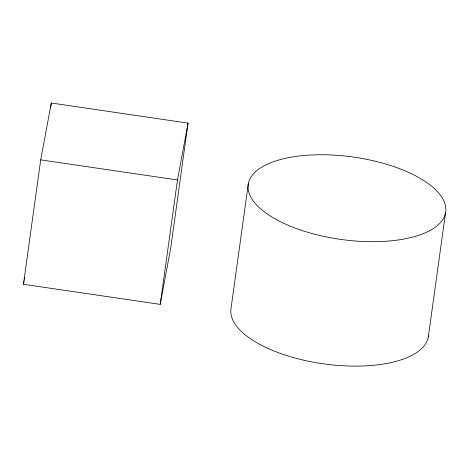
<?xml version="1.0" encoding="UTF-8"?>
<svg xmlns="http://www.w3.org/2000/svg" width="469" height="469" viewBox="0 0 469 469"><rect width="100%" height="100%" fill="white"/><g stroke="black" fill="none" stroke-linecap="round" stroke-linejoin="round"><path stroke-width="0.7" d="M23.45 284.284L40.715 159.87L51.285 103.016L188.051 123.118L170.786 247.532L160.216 304.381L23.45 284.284L24.118 280.685M50.582 108.081L51.285 103.016M160.216 304.381L177.481 179.967L188.051 123.118M248.33 183.731L231.065 308.151A99.686 41.653 7.9 0 0 323.657 363.856A99.686 41.653 7.9 0 0 428.478 335.792M428.285 337.129L445.55 212.715A99.686 41.653 7.9 0 0 304.234 155.479A99.686 41.653 7.9 0 0 291.038 226.474A99.686 41.653 7.9 0 0 445.55 212.715M24.388 279.248L24.652 277.806M40.715 159.87L177.481 179.967"/></g></svg>
